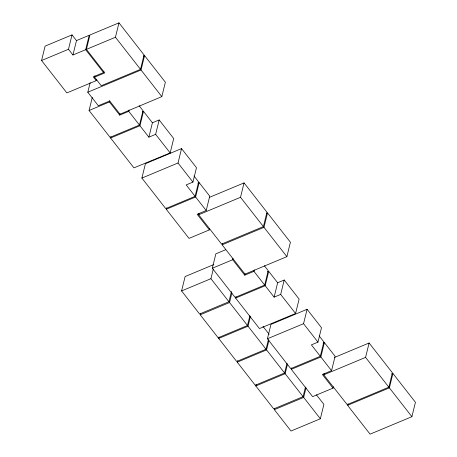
<?xml version="1.0" encoding="UTF-8"?>
<svg xmlns="http://www.w3.org/2000/svg" width="457" height="457" viewBox="0 0 457 457"><rect width="100%" height="100%" fill="white"/><g stroke="black" fill="none" stroke-linecap="round" stroke-linejoin="round"><path stroke-width="0.69" d="M96.57 79.272L96.233 80.643L66.865 92.908L41.564 60.518L45.1 46.123L72.017 34.886L76.479 40.599L72.949 54.994L85.67 49.682L89.206 35.286L76.479 40.599M72.949 54.994L68.481 49.276L72.017 34.886M94.559 77.176L104.79 72.903L86.407 49.373L89.938 34.978L118.98 22.85L144.052 54.943L140.516 69.338L101.248 85.739L94.559 77.176L94.896 75.805M143.252 56.154L144.566 55.6L165.365 82.226L161.829 96.621L120.02 114.181L109.709 100.986L98.341 105.733L87.795 92.228L90.155 82.637M139.145 105.733L143.007 110.68L139.471 125.075L110.074 137.351L89.075 110.474L92.274 97.45M96.233 80.643L93.268 76.845L103.539 72.554L103.876 71.183M140.516 69.338L115.444 37.246L118.98 22.85M129.085 109.971L128.748 111.342L119.705 115.118L109.434 101.974L109.771 100.603M159.173 119.951L155.643 134.347L148.879 137.169L152.415 122.773L159.173 119.951L173.7 138.545L170.164 152.935L133.918 167.873L110.588 138.008L110.925 136.637M119.705 115.118L120.042 113.747M161.829 96.621L141.03 69.995L144.566 55.6M148.879 137.169L139.956 125.744L143.492 111.348L142.23 111.874M141.893 178.081L145.429 163.686L181.555 148.599L196.476 167.696L192.94 182.092L186.182 184.914L195.105 196.339L165.737 208.603L141.893 178.081L178.019 162.995L181.555 148.599M209.712 228.517L209.375 229.888L189.009 238.394L166.251 209.266L166.588 207.895M195.105 196.339L198.641 181.943L193.968 175.962M209.375 229.888L197.196 214.299L206.198 210.54L195.619 197.001L199.155 182.606L197.852 183.148M209.403 197.373L244.055 182.903L266.945 212.208L263.415 226.603L221.571 244.078L198.675 214.773L199.012 213.402M231.459 291.463L228.934 301.746L199.595 313.999L181.589 290.943L185.125 276.554L213.813 264.569M206.198 210.54L209.734 196.144L199.155 182.606M249.853 315.907L247.494 325.504L218.155 337.757L200.206 314.782L200.543 313.411M264.346 265.734L268.208 270.675L264.672 285.071L235.115 297.416L212.316 268.236L215.853 253.841L225.707 249.722M228.934 301.746L210.928 278.69L213.282 269.093M266.214 213.493L267.522 212.945L290.418 242.25L286.882 256.645L245.009 274.131L222.113 244.826L222.45 243.455M263.415 226.603L240.519 197.298L244.055 182.903M254.286 269.973L253.949 271.344L244.758 275.183L232.687 259.73L233.024 258.359M268.39 339.637L266.031 349.234L236.692 361.487L218.692 338.443L219.029 337.072M247.494 325.504L229.545 302.528L231.905 292.931M284.214 280.015L280.684 294.411L274.114 297.153L277.65 282.757L284.214 280.015L299.118 299.089L295.582 313.485L259.45 328.572L235.629 298.073L235.966 296.702M244.758 275.183L245.095 273.812M286.882 256.645L263.986 227.34L267.522 212.945M286.956 363.401L284.597 372.998L255.257 385.251L237.234 362.178L237.571 360.807M266.031 349.234L248.031 326.189L250.385 316.592M274.114 297.153L265.186 285.728L268.722 271.332L267.408 271.881M305.442 387.062L303.082 396.659L273.743 408.912L255.811 385.959L256.149 384.588M267.425 338.78L270.961 324.384L307.093 309.298L321.5 327.738L317.963 342.133L311.394 344.875L320.317 356.3L290.755 368.645L267.425 338.78L303.557 323.693L307.093 309.298M284.597 372.998L266.574 349.919L268.927 340.328M316.427 394.825L323.893 404.376L320.357 418.772L291.018 431.025L274.337 409.672L274.668 408.301M303.082 396.659L285.151 373.706L287.51 364.109M333.359 386.748L333.022 388.119L312.622 396.636L291.292 369.33L291.629 367.959M320.357 418.772L303.677 397.419L306.03 387.822M320.317 356.3L323.853 341.905L319.18 335.924M333.022 388.119L322.396 374.517L331.559 370.69L320.854 356.986L324.39 342.59L323.076 343.138M334.484 357.454L369.113 342.99L392.403 372.803L388.867 387.199L347.189 404.605L323.762 374.849L324.099 373.483M331.559 370.69L335.095 356.294L324.39 342.59M391.62 374.009L392.923 373.466L415.436 402.291L411.9 416.687L370.084 434.15L349.325 407.581L347.703 405.268L348.04 403.897M388.867 387.199L365.577 357.385L369.113 342.99M411.9 416.687L389.387 387.862L392.923 373.466M41.564 60.518L68.481 49.276M86.407 49.373L115.444 37.246M87.795 92.228L141.03 69.995M89.075 110.474L109.434 101.974M110.588 138.008L139.956 125.744M166.251 209.266L195.619 197.001M198.675 214.773L240.519 197.298M222.113 244.826L263.986 227.34M212.316 268.236L232.687 259.73M181.589 290.943L210.928 278.69M235.629 298.073L265.186 285.728M200.206 314.782L229.545 302.528M218.692 338.443L248.031 326.189M237.234 362.178L266.574 349.919M291.292 369.33L320.854 356.986M255.811 385.959L285.151 373.706M323.762 374.849L365.577 357.385M274.337 409.672L303.677 397.419M347.703 405.268L389.387 387.862M268.722 271.332L277.65 282.757M143.492 111.348L152.415 122.773M155.643 134.347L170.164 152.935M178.019 162.995L192.94 182.092M280.684 294.411L295.582 313.485M303.557 323.693L317.963 342.133M85.67 49.682L103.539 72.554M253.949 271.344L264.672 285.071M128.748 111.342L139.471 125.075M262.981 326.407L269.127 334.278"/></g></svg>
